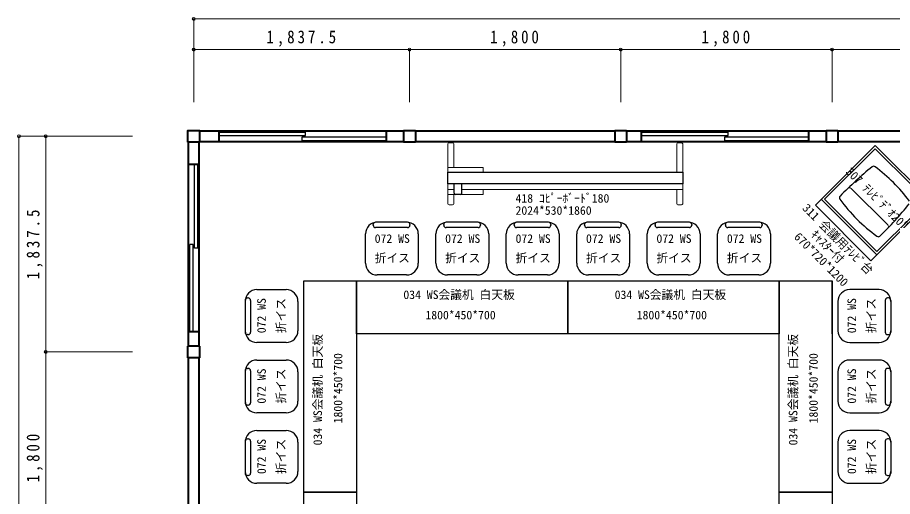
# Model space of a CAD drawing. Units: millimetres at full size, sheet at 1:50. Extents: x -10220 to 10872, y -9583 to 9014.
# Drawn here: x -10070 to -2616, y 4783 to 8865 of the extents above; entities that cross this region are included whole.
import ezdxf
from ezdxf.enums import TextEntityAlignment as Align

# ---------------------------------------------------------------- set-up
doc = ezdxf.new("R2010")
doc.units = ezdxf.units.MM
doc.header["$LTSCALE"] = 50
doc.header["$PDMODE"] = 32
doc.header["$PDSIZE"] = 25
for name, color, linetype, lineweight in [('0-0', 2, 'Continuous', 40), ('0-2', 7, 'Continuous', 25), ('0-F', 4, 'Continuous', 18)]:
    doc.layers.add(name, color=color, linetype=linetype, lineweight=lineweight)
doc.styles.add('ＭＳ ゴシック', font='')
doc.styles.get('ＭＳ ゴシック').set_extended_font_data('MS Gothic')

msp = doc.modelspace()

# ---------------------------------------------------------------- linework, layer by layer
at = {"layer": '0-0'}
for p, q in [((-6781.04, 7897.89), (-6781.04, 7902.89)), ((-6781.04, 7902.89), (-6681.04, 7902.89)), ((-6681.04, 7897.89), (-6681.04, 7902.89)), ((-4981.04, 7897.89), (-4981.04, 7902.89)), ((-4981.04, 7902.89), (-4881.04, 7902.89)), ((-4881.04, 7897.89), (-4881.04, 7902.89)), ((-3181.04, 7897.89), (-3181.04, 7902.89)), ((-3181.04, 7902.89), (-3081.04, 7902.89)), ((-3081.04, 7897.89), (-3081.04, 7902.89)), ((-8518.54, 7897.89), (-6781.04, 7897.89)), ((-8356.04, 7897.89), (-8356.04, 7807.89)), ((-6931.04, 7897.89), (-6931.04, 7807.89)), ((-6681.04, 7897.89), (-4981.04, 7897.89)), ((-4881.04, 7897.89), (-3181.04, 7897.89)), ((-4756.04, 7897.89), (-4756.04, 7807.89)), ((-3331.04, 7897.89), (-3331.04, 7807.89)), ((-3081.04, 7897.89), (-1381.04, 7897.89)), ((-8613.54, 6065.39), (-8613.54, 7802.89)), ((-8523.54, 6065.39), (-8523.54, 7802.89)), ((-8518.54, 7807.89), (-6781.04, 7807.89)), ((-6681.04, 7802.89), (-6781.04, 7802.89)), ((-6681.04, 7807.89), (-4981.04, 7807.89)), ((-4881.04, 7802.89), (-4981.04, 7802.89)), ((-4881.04, 7807.89), (-3181.04, 7807.89)), ((-3081.04, 7802.89), (-3181.04, 7802.89)), ((-3081.04, 7807.89), (-1381.04, 7807.89)), ((-8613.54, 7615.39), (-8523.54, 7615.39)), ((-8613.54, 6190.39), (-8523.54, 6190.39)), ((-8618.54, 5965.39), (-8618.54, 6065.39)), ((-8523.54, 6065.39), (-8518.54, 6065.39)), ((-8518.54, 6065.39), (-8518.54, 5965.39)), ((-8613.54, 4265.39), (-8613.54, 5965.39)), ((-8523.54, 5965.39), (-8518.54, 5965.39)), ((-8523.54, 4265.39), (-8523.54, 5965.39))]:
    msp.add_line(p, q, dxfattribs=at)
at = {"layer": '0-0', "color": 7, "lineweight": 25}
for p, q in [((-8356.04, 7887.89), (-7616.04, 7887.89)), ((-4756.04, 7887.89), (-4016.04, 7887.89)), ((-7646.04, 7817.89), (-6931.04, 7817.89)), ((-4046.04, 7817.89), (-3331.04, 7817.89)), ((-8533.54, 6900.38), (-8533.54, 7615.39)), ((-8603.54, 6190.39), (-8603.54, 6930.39))]:
    msp.add_line(p, q, dxfattribs=at)
at = {"layer": '0-0'}
msp.add_lwpolyline([(-8618.54, 7802.89), (-8618.54, 7902.89), (-8518.54, 7902.89), (-8518.54, 7802.89)], close=True, dxfattribs=at)
at = {"layer": '0-0', "color": 7, "lineweight": 25}
for points in [[(-8356.04, 7857.89), (-7616.04, 7857.89), (-7616.04, 7887.89)], [(-7646.04, 7817.89), (-7646.04, 7847.89), (-6931.04, 7847.89)], [(-4756.04, 7857.89), (-4016.04, 7857.89), (-4016.04, 7887.89)], [(-4046.04, 7817.89), (-4046.04, 7847.89), (-3331.04, 7847.89)], [(-8533.54, 6900.38), (-8563.54, 6900.38), (-8563.54, 7615.39)], [(-8573.54, 6190.39), (-8573.54, 6930.39), (-8603.54, 6930.39)]]:
    msp.add_lwpolyline(points, dxfattribs=at)
at = {"layer": '0-0'}
for points in [[(-6781.04, 7897.89), (-6781.04, 7807.89), (-6781.04, 7802.89)], [(-6681.04, 7897.89), (-6681.04, 7807.89), (-6681.04, 7802.89)], [(-4981.04, 7897.89), (-4981.04, 7807.89), (-4981.04, 7802.89)], [(-4881.04, 7897.89), (-4881.04, 7807.89), (-4881.04, 7802.89)], [(-3181.04, 7897.89), (-3181.04, 7807.89), (-3181.04, 7802.89)], [(-3081.04, 7897.89), (-3081.04, 7807.89), (-3081.04, 7802.89)], [(-8523.54, 6065.39), (-8613.54, 6065.39), (-8618.54, 6065.39)], [(-8523.54, 5965.39), (-8613.54, 5965.39), (-8618.54, 5965.39)]]:
    msp.add_lwpolyline(points, dxfattribs=at)
at = {"layer": '0-2', "color": 4, "lineweight": 18}
for p, q in [((-6403.81, 7787.69), (-6403.81, 7547.69)), ((-6393.81, 7797.68), (-6363.81, 7797.68)), ((-6353.81, 7787.69), (-6353.81, 7587.68)), ((-4453.81, 7787.69), (-4453.81, 7547.69)), ((-4443.81, 7797.68), (-4413.81, 7797.68)), ((-4403.81, 7787.69), (-4403.81, 7547.69)), ((-3195.72, 7315.39), (-2764.38, 7746.73)), ((-2764.38, 7746.73), (-2318.91, 7301.25)), ((-6103.81, 7547.69), (-6103.81, 7587.68)), ((-6403.81, 7447.68), (-6403.81, 7357.68)), ((-6351.18, 7397.68), (-6403.81, 7397.68)), ((-6403.81, 7277.68), (-6403.81, 7397.68)), ((-6286.18, 7397.68), (-4403.81, 7397.68)), ((-6103.81, 7397.68), (-6103.81, 7357.68)), ((-4453.81, 7277.68), (-4453.81, 7397.68)), ((-4403.81, 7447.68), (-4403.81, 7397.68)), ((-4403.81, 7277.68), (-4403.81, 7397.68)), ((-2657.39, 7096.55), (-2969.09, 7408.25)), ((-6341.18, 7357.68), (-6403.81, 7357.68)), ((-6353.81, 7277.68), (-6353.81, 7357.68)), ((-6296.18, 7357.68), (-6103.81, 7357.68)), ((-2750.24, 6841.63), (-3224, 7315.39)), ((-2750.24, 6869.92), (-3195.72, 7315.39)), ((-6393.81, 7267.68), (-6363.81, 7267.68)), ((-4443.81, 7267.68), (-4413.81, 7267.68)), ((-2318.91, 7301.25), (-2750.24, 6869.92))]:
    msp.add_line(p, q, dxfattribs=at)
at = {"layer": '0-2'}
for p, q in [((-4403.81, 7447.68), (-6403.81, 7447.68)), ((-6351.18, 7367.68), (-6351.18, 7447.68)), ((-6286.18, 7367.68), (-6286.18, 7447.68)), ((-6296.18, 7357.68), (-6341.18, 7357.68)), ((-7039.29, 7093.92), (-7039.29, 7100.48)), ((-6747.01, 7120.48), (-7019.29, 7120.48)), ((-6727.01, 7100.48), (-6727.01, 7093.92)), ((-6439.28, 7093.92), (-6439.28, 7100.48)), ((-6147.01, 7120.48), (-6419.28, 7120.48)), ((-6127.01, 7100.48), (-6127.01, 7093.92)), ((-5839.29, 7093.92), (-5839.29, 7100.48)), ((-5547.01, 7120.48), (-5819.29, 7120.48)), ((-5527.01, 7100.48), (-5527.01, 7093.92)), ((-5239.28, 7093.92), (-5239.28, 7100.48)), ((-4947.01, 7120.48), (-5219.29, 7120.48)), ((-4927.01, 7100.48), (-4927.01, 7093.92)), ((-4639.28, 7093.92), (-4639.28, 7100.48)), ((-4347.01, 7120.48), (-4619.28, 7120.48)), ((-4327.01, 7100.48), (-4327.01, 7093.92)), ((-4039.28, 7093.92), (-4039.28, 7100.48)), ((-3747.01, 7120.48), (-4019.28, 7120.48)), ((-3727.01, 7100.48), (-3727.01, 7093.92)), ((-7106.04, 6770.48), (-7106.04, 7020.48)), ((-6747.01, 7073.92), (-7019.29, 7073.92)), ((-6656.04, 7020.48), (-6656.04, 6770.48)), ((-6506.04, 6770.48), (-6506.04, 7020.48)), ((-6147.01, 7073.92), (-6419.28, 7073.92)), ((-6056.04, 7020.48), (-6056.04, 6770.48)), ((-5906.04, 6770.48), (-5906.04, 7020.48)), ((-5547.01, 7073.92), (-5819.29, 7073.92)), ((-5456.04, 7020.48), (-5456.04, 6770.48)), ((-5306.04, 6770.48), (-5306.04, 7020.48)), ((-4947.01, 7073.92), (-5219.29, 7073.92)), ((-4856.04, 7020.48), (-4856.04, 6770.48)), ((-4706.04, 6770.48), (-4706.04, 7020.48)), ((-4347.01, 7073.92), (-4619.28, 7073.92)), ((-4256.04, 7020.48), (-4256.04, 6770.48)), ((-4106.04, 6770.48), (-4106.04, 7020.48)), ((-3747.01, 7073.92), (-4019.28, 7073.92)), ((-3656.04, 7020.48), (-3656.04, 6770.48)), ((-6756.04, 6670.48), (-7006.04, 6670.48)), ((-6156.04, 6670.48), (-6406.04, 6670.48)), ((-5556.04, 6670.48), (-5806.04, 6670.48)), ((-4956.04, 6670.48), (-5206.04, 6670.48)), ((-4356.04, 6670.48), (-4606.04, 6670.48)), ((-3756.04, 6670.48), (-4006.04, 6670.48)), ((-3131.04, 6170.48), (-3131.04, 6620.48)), ((-8031.04, 6545.48), (-7781.04, 6545.48)), ((-2731.04, 6545.48), (-2981.04, 6545.48)), ((-8131.04, 6454.51), (-8131.04, 6182.24)), ((-8111.04, 6474.51), (-8104.47, 6474.51)), ((-8084.47, 6454.51), (-8084.47, 6182.24)), ((-7681.04, 6445.48), (-7681.04, 6195.48)), ((-3081.04, 6445.48), (-3081.04, 6195.48)), ((-2677.61, 6454.51), (-2677.61, 6182.24)), ((-2651.04, 6474.51), (-2657.61, 6474.51)), ((-2631.04, 6454.51), (-2631.04, 6182.24)), ((-8104.47, 6162.24), (-8111.04, 6162.24)), ((-2657.61, 6162.24), (-2651.04, 6162.24)), ((-7781.04, 6095.48), (-8031.04, 6095.48)), ((-2981.04, 6095.48), (-2731.04, 6095.48)), ((-8031.04, 5945.48), (-7781.04, 5945.48)), ((-2731.04, 5945.48), (-2981.04, 5945.48)), ((-8131.04, 5854.51), (-8131.04, 5582.24)), ((-8111.04, 5874.51), (-8104.47, 5874.51)), ((-8084.47, 5854.51), (-8084.47, 5582.24)), ((-7681.04, 5845.48), (-7681.04, 5595.48)), ((-3081.04, 5845.48), (-3081.04, 5595.48)), ((-2677.61, 5854.51), (-2677.61, 5582.24)), ((-2651.04, 5874.51), (-2657.61, 5874.51)), ((-2631.04, 5854.51), (-2631.04, 5582.24)), ((-8104.47, 5562.24), (-8111.04, 5562.24)), ((-2657.61, 5562.24), (-2651.04, 5562.24)), ((-7781.04, 5495.48), (-8031.04, 5495.48)), ((-2981.04, 5495.48), (-2731.04, 5495.48)), ((-8031.04, 5345.48), (-7781.04, 5345.48)), ((-2731.04, 5345.48), (-2981.04, 5345.48)), ((-8131.04, 5254.51), (-8131.04, 4982.24)), ((-8111.04, 5274.51), (-8104.47, 5274.51)), ((-8084.47, 5254.51), (-8084.47, 4982.24)), ((-7681.04, 5245.48), (-7681.04, 4995.48)), ((-3081.04, 5245.48), (-3081.04, 4995.48)), ((-2677.61, 5254.51), (-2677.61, 4982.24)), ((-2651.04, 5274.51), (-2657.61, 5274.51)), ((-2631.04, 5254.51), (-2631.04, 4982.24)), ((-8104.47, 4962.24), (-8111.04, 4962.24)), ((-2657.61, 4962.24), (-2651.04, 4962.24)), ((-7781.04, 4895.48), (-8031.04, 4895.48)), ((-2981.04, 4895.48), (-2731.04, 4895.48))]:
    msp.add_line(p, q, dxfattribs=at)
for points in [[(-3273.5, 7265.9), (-2764.38, 7775.01), (-2290.62, 7301.25), (-2799.74, 6792.13)], [(-7181.04, 4820.48), (-7631.04, 4820.48), (-7631.04, 6620.48), (-7181.04, 6620.48)], [(-7181.04, 6170.48), (-7181.04, 6620.48), (-5381.04, 6620.48), (-5381.04, 6170.48)], [(-5381.04, 6170.48), (-5381.04, 6620.48), (-3581.04, 6620.48), (-3581.04, 6170.48)], [(-3131.04, 4820.48), (-3581.04, 4820.48), (-3581.04, 6620.48), (-3131.04, 6620.48)], [(-7181.04, 3020.48), (-7631.04, 3020.48), (-7631.04, 4820.48), (-7181.04, 4820.48)], [(-3131.04, 3020.48), (-3581.04, 3020.48), (-3581.04, 4820.48), (-3131.04, 4820.48)]]:
    msp.add_lwpolyline(points, close=True, dxfattribs=at)
at = {"layer": '0-2', "color": 4, "lineweight": 18}
msp.add_lwpolyline([(-6403.81, 7547.69), (-6403.81, 7587.68), (-6103.81, 7587.68)], dxfattribs=at)
at = {"layer": '0-2'}
msp.add_lwpolyline([(-6403.81, 7447.68), (-6403.81, 7547.69), (-4403.81, 7547.69), (-4403.81, 7447.68)], dxfattribs=at)
at = {"layer": '0-2', "color": 4, "lineweight": 18}
for centre, radius, start, end in [((-6393.81, 7787.69), 10, 90, 180), ((-6363.81, 7787.69), 10, 0, 90), ((-4443.81, 7787.69), 10, 90, 180), ((-4413.81, 7787.69), 10, 0, 90), ((-2983.23, 7394.1), 20, 45, 134.00932), ((-6393.81, 7277.68), 10, 180, 270), ((-6363.81, 7277.68), 10, 270, 0), ((-4443.81, 7277.68), 10, 180, 270), ((-4413.81, 7277.68), 10, 270, 0), ((-2671.53, 7082.41), 20, 315.99068, 45)]:
    msp.add_arc(centre, radius, start, end, dxfattribs=at)
at = {"layer": '0-2'}
for centre, radius, start, end in [((-773.25, 5106.34), 3200.86, 129.03748, 135.68222), ((-2776.64, 7577.03), 20, 53.18843, 129.03755), ((-3633.48, 6432.15), 1450, 36.81169, 53.18831), ((-6341.18, 7367.68), 10, 180, 270), ((-6296.18, 7367.68), 10, 270, 0), ((-3049.08, 7328.61), 20, 135.68222, 216.12344), ((-1894, 8171.63), 1450, 216.1236, 233.8764), ((-4959.29, 9292.39), 3200.86, 314.31776, 320.96251), ((-7006.04, 7020.48), 100, 90, 180), ((-7019.29, 7100.48), 20, 90, 180), ((-7019.29, 7093.92), 20, 180, 270), ((-6756.04, 7020.48), 100, 0, 90), ((-6747.01, 7100.48), 20, 0, 90), ((-6747.01, 7093.92), 20, 270, 0), ((-6406.04, 7020.48), 100, 90, 180), ((-6419.28, 7100.48), 20, 90, 180), ((-6419.28, 7093.92), 20, 180, 270), ((-6156.04, 7020.48), 100, 0, 90), ((-6147.01, 7100.48), 20, 0, 90), ((-6147.01, 7093.92), 20, 270, 0), ((-5806.04, 7020.48), 100, 90, 180), ((-5819.29, 7100.48), 20, 90, 180), ((-5819.29, 7093.92), 20, 180, 270), ((-5556.04, 7020.48), 100, 0, 90), ((-5547.01, 7100.48), 20, 0, 90), ((-5547.01, 7093.92), 20, 270, 0), ((-5206.04, 7020.48), 100, 90, 180), ((-5219.29, 7100.48), 20, 90, 180), ((-5219.29, 7093.92), 20, 180, 270), ((-4956.04, 7020.48), 100, 0, 90), ((-4947.01, 7100.48), 20, 0, 90), ((-4947.01, 7093.92), 20, 270, 0), ((-4606.04, 7020.48), 100, 90, 180), ((-4619.28, 7100.48), 20, 90, 180), ((-4619.28, 7093.92), 20, 180, 270), ((-4356.04, 7020.48), 100, 0, 90), ((-4347.01, 7100.48), 20, 0, 90), ((-4347.01, 7093.92), 20, 270, 0), ((-4006.04, 7020.48), 100, 90, 180), ((-4019.28, 7100.48), 20, 90, 180), ((-4019.28, 7093.92), 20, 180, 270), ((-3756.04, 7020.48), 100, 0, 90), ((-3747.01, 7100.48), 20, 0, 90), ((-3747.01, 7093.92), 20, 270, 0), ((-2737.03, 7016.56), 20, 233.87659, 314.31778), ((-7006.04, 6770.48), 100, 180, 270), ((-6756.04, 6770.48), 100, 270, 0), ((-6406.04, 6770.48), 100, 180, 270), ((-6156.04, 6770.48), 100, 270, 0), ((-5806.04, 6770.48), 100, 180, 270), ((-5556.04, 6770.48), 100, 270, 0), ((-5206.04, 6770.48), 100, 180, 270), ((-4956.04, 6770.48), 100, 270, 0), ((-4606.04, 6770.48), 100, 180, 270), ((-4356.04, 6770.48), 100, 270, 0), ((-4006.04, 6770.48), 100, 180, 270), ((-3756.04, 6770.48), 100, 270, 0), ((-8031.04, 6445.48), 100, 90, 180), ((-7781.04, 6445.48), 100, 0, 90), ((-2981.04, 6445.48), 100, 90, 180), ((-2731.04, 6445.48), 100, 0, 90), ((-8111.04, 6454.51), 20, 90, 180), ((-8104.47, 6454.51), 20, 0, 90), ((-2657.61, 6454.51), 20, 90, 180), ((-2651.04, 6454.51), 20, 0, 90), ((-8031.04, 6195.48), 100, 180, 270), ((-7781.04, 6195.48), 100, 270, 0), ((-2981.04, 6195.48), 100, 180, 270), ((-2731.04, 6195.48), 100, 270, 0), ((-8111.04, 6182.24), 20, 180, 270), ((-8104.47, 6182.24), 20, 270, 0), ((-2657.61, 6182.24), 20, 180, 270), ((-2651.04, 6182.24), 20, 270, 0), ((-8031.04, 5845.48), 100, 90, 180), ((-7781.04, 5845.48), 100, 0, 90), ((-2981.04, 5845.48), 100, 90, 180), ((-2731.04, 5845.48), 100, 0, 90), ((-8111.04, 5854.51), 20, 90, 180), ((-8104.47, 5854.51), 20, 0, 90), ((-2657.61, 5854.51), 20, 90, 180), ((-2651.04, 5854.51), 20, 0, 90), ((-8031.04, 5595.48), 100, 180, 270), ((-7781.04, 5595.48), 100, 270, 0), ((-2981.04, 5595.48), 100, 180, 270), ((-2731.04, 5595.48), 100, 270, 0), ((-8111.04, 5582.24), 20, 180, 270), ((-8104.47, 5582.24), 20, 270, 0), ((-2657.61, 5582.24), 20, 180, 270), ((-2651.04, 5582.24), 20, 270, 0), ((-8031.04, 5245.48), 100, 90, 180), ((-7781.04, 5245.48), 100, 0, 90), ((-2981.04, 5245.48), 100, 90, 180), ((-2731.04, 5245.48), 100, 0, 90), ((-8111.04, 5254.51), 20, 90, 180), ((-8104.47, 5254.51), 20, 0, 90), ((-2657.61, 5254.51), 20, 90, 180), ((-2651.04, 5254.51), 20, 0, 90), ((-8031.04, 4995.48), 100, 180, 270), ((-7781.04, 4995.48), 100, 270, 0), ((-2981.04, 4995.48), 100, 180, 270), ((-2731.04, 4995.48), 100, 270, 0), ((-8111.04, 4982.24), 20, 180, 270), ((-8104.47, 4982.24), 20, 270, 0), ((-2657.61, 4982.24), 20, 180, 270), ((-2651.04, 4982.24), 20, 270, 0)]:
    msp.add_arc(centre, radius, start, end, dxfattribs=at)
at = {"layer": '0-F'}
for p, q in [((-8568.54, 8852.13), (-8568.54, 8591.13)), ((9506.46, 8852.13), (-8568.54, 8852.13)), ((-8568.54, 8591.13), (-6731.04, 8591.13)), ((-8568.54, 8591.13), (-8568.54, 8143.12)), ((-6731.04, 8591.13), (-6731.04, 8143.12)), ((-6731.04, 8591.13), (-4931.04, 8591.13)), ((-4931.04, 8591.13), (-4931.04, 8143.12)), ((-4931.04, 8591.13), (-3131.04, 8591.13)), ((-3131.04, 8591.13), (-3131.04, 8143.12)), ((-3131.04, 8591.13), (-1331.04, 8591.13)), ((-10057.71, 7852.89), (-10057.71, 577.89)), ((-10057.71, 7852.89), (-9829.72, 7852.89)), ((-9829.72, 6015.39), (-9829.72, 7852.89)), ((-9829.72, 7852.89), (-9091.84, 7852.89)), ((-9829.72, 4215.39), (-9829.72, 6015.39)), ((-9829.72, 6015.39), (-9091.84, 6015.39))]:
    msp.add_line(p, q, dxfattribs=at)
for p in [(-8568.54, 8852.13), (-8568.54, 8591.13), (-6731.04, 8591.13), (-4931.04, 8591.13), (-3131.04, 8591.13), (-10057.71, 7852.89), (-9829.72, 7852.89), (-9829.72, 6015.39)]:
    msp.add_point(p, dxfattribs=at)

# ---------------------------------------------------------------- texts
at = {"layer": '0-2', "color": 4, "style": 'ＭＳ ゴシック'}
for s, rotation, p in [('307 ﾃﾚﾋﾞﾃﾞｵ20"', 315, (-3035.89, 7528.16)), ('311 会議用ﾃﾚﾋﾞ台', 315, (-3405.1, 7218.12)), ('670*720*1200', 315, (-3476.13, 6973.27)), ('ｷｬｽﾀｰ付', 315, (-3335.09, 6994.23)), ('072 WS', 90, (-7932.78, 6174.27)), ('折イス', 90, (-7766.84, 6174.27)), ('072 WS', 90, (-2904.67, 6174.27)), ('折イス', 90, (-2738.73, 6174.27)), ('034 WS会議机 白天板', 90, (-7454.39, 5218.54)), ('034 WS会議机 白天板', 90, (-3404.39, 5218.54)), ('1800*450*700', 90, (-7281.21, 5406.28)), ('1800*450*700', 90, (-3231.21, 5406.28)), ('072 WS', 90, (-7932.78, 5574.27)), ('折イス', 90, (-7766.84, 5574.27)), ('072 WS', 90, (-2904.67, 5574.27)), ('折イス', 90, (-2738.73, 5574.27)), ('072 WS', 90, (-7932.78, 4974.27)), ('折イス', 90, (-7766.84, 4974.27)), ('072 WS', 90, (-2904.67, 4974.27)), ('折イス', 90, (-2738.73, 4974.27))]:
    msp.add_text(s, height=73.31, rotation=rotation, dxfattribs=at).set_placement(p, align=Align.BOTTOM_LEFT)
for s, p in [('418 ｺﾋﾟｰﾎﾞｰﾄﾞ180', (-5827.63, 7265.08)), ('2024*530*1860', (-5827.64, 7161.58)), ('072 WS', (-7027.26, 6922.23)), ('072 WS', (-6427.26, 6922.23)), ('072 WS', (-5827.26, 6922.23)), ('072 WS', (-5227.26, 6922.23)), ('072 WS', (-4627.26, 6922.23)), ('072 WS', (-4027.26, 6922.23)), ('折イス', (-7027.26, 6756.29)), ('折イス', (-6427.26, 6756.29)), ('折イス', (-5827.26, 6756.29)), ('折イス', (-5227.26, 6756.29)), ('折イス', (-4627.26, 6756.29)), ('折イス', (-4027.26, 6756.29)), ('034 WS会議机 白天板', (-6782.98, 6443.84)), ('034 WS会議机 白天板', (-4982.98, 6443.84)), ('1800*450*700', (-6595.24, 6270.66)), ('1800*450*700', (-4795.24, 6270.66))]:
    msp.add_text(s, height=73.31, dxfattribs=at).set_placement(p, align=Align.BOTTOM_LEFT)
at = {"layer": '0-F', "color": 7, "char_height": 110, "attachment_point": 7, "style": 'ＭＳ ゴシック'}
for s, insert in [('\\T1.39;\\W0.85;1,837.5', (-7949.79, 8616.13)), ('\\T1.38;\\W0.85;1,800', (-6043.54, 8616.13)), ('\\T1.38;\\W0.85;1,800', (-4243.54, 8616.13))]:
    msp.add_mtext(s, dxfattribs=dict(at, insert=insert))
at = {"layer": '0-F', "color": 7, "char_height": 110, "attachment_point": 7, "rotation": 90, "style": 'ＭＳ ゴシック'}
for s, insert in [('\\T1.39;\\W0.85;1,837.5', (-9854.72, 6634.14)), ('\\T1.38;\\W0.85;1,800', (-9854.72, 4902.89))]:
    msp.add_mtext(s, dxfattribs=dict(at, insert=insert))

doc.saveas('drawing.dxf')
